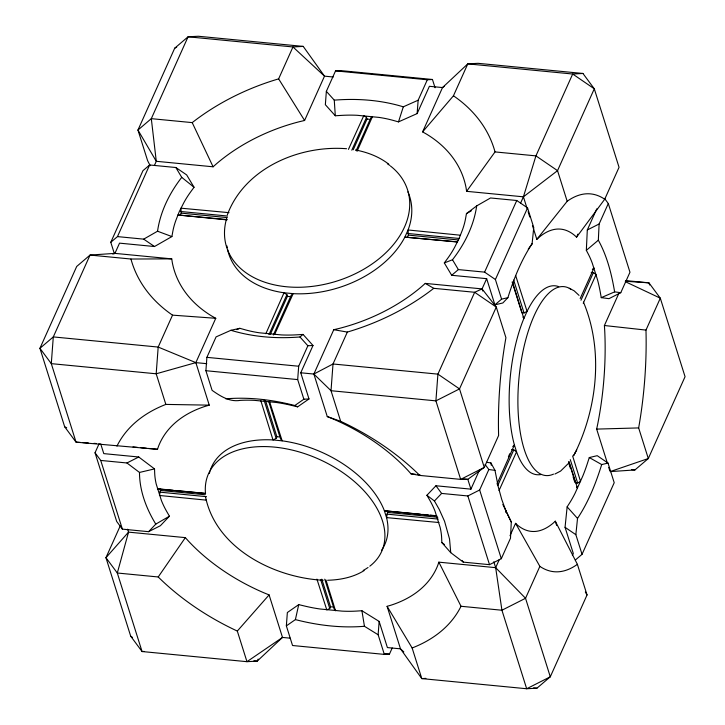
<?xml version="1.0" encoding="UTF-8"?>
<svg xmlns="http://www.w3.org/2000/svg" width="725" height="725" viewBox="0 0 725 725"><rect width="100%" height="100%" fill="white"/><g stroke="black" fill="none" stroke-linecap="round" stroke-linejoin="round"><path stroke-width="1.09" d="M95.038 452.772L100.721 460.438L126.938 462.976L139.49 472.446C139.517 490.825 146.287 508.606 155.784 524.121L148.598 531.679L122.38 529.141L116.698 521.474L95.038 452.772L99.171 443.564M100.684 443.809L103.784 453.623L138.747 457.004L154.525 468.903L154.697 473.362A113.879 70.126 24.2 0 0 156.21 484.037L161.385 500.458A113.879 70.126 24.2 0 0 166.723 511.506L169.433 516.2L160.406 525.707L148.598 531.679M502.824 504.428A113.879 43.138 -84.5 0 0 503.911 506.603L511.279 522.018L510.5 538.231L501.31 558.694L489.511 564.666L463.284 562.129L450.733 552.658L441.833 542.563L441.661 538.104A113.879 70.126 24.2 0 0 440.147 527.428L434.973 511.007A113.879 70.126 24.2 0 0 429.635 499.969L426.916 495.266L435.942 485.759L470.915 489.148L479.642 469.709M450.733 552.658L449.536 538.992L444.552 521.266L439.169 509.294L434.438 500.993L426.916 495.266M505.697 512.33L505.796 510.192M604.514 198.414L608.302 203.526L629.962 272.228L620.772 292.692L608.964 298.664L601.252 297.64L600.255 292.066A113.879 43.138 -84.5 0 0 597.5 279.714L592.316 263.293A113.879 43.138 -84.5 0 0 588.22 253.922L586.335 250.343L587.304 229.961L596.802 208.818M620.772 292.692L614.628 291.876C611.61 274.05 607.151 256.124 598.333 240.202L599.113 223.989L608.302 203.526M159.844 488.786L160.424 490.435L159.464 495.474L206.38 500.15M205.9 370.711L206.897 357.353L216.086 336.889L230.922 330.292L239.857 328.316L245.53 329.902A113.879 78.672 -17.5 0 0 259.369 332.793L281.309 334.914A113.879 78.672 -17.5 0 0 296.489 334.832L303.05 334.433L313.001 345.49L300.748 372.777L308.995 398.949L297.631 406.843L291.214 405.302A113.879 70.126 24.2 0 0 276.252 402.466L254.312 400.345A113.879 70.126 24.2 0 0 240.256 400.372C229.707 402.203 220.364 396.149 212.09 390.34L205.9 370.711L297.685 379.592L303.875 399.221L294.821 405.511C272.364 399.711 248.965 396.901 225.792 398.832M297.685 379.592L298.682 366.234L307.871 345.771L313.001 345.49M392.207 647.978L389.452 654.122L384.332 654.394L292.547 645.513L286.357 625.883L287.354 612.525L298.727 604.623L305.143 606.163A113.879 70.126 24.2 0 0 320.106 609L342.037 611.121A113.879 70.126 24.2 0 0 356.102 611.103L361.92 610.74L379.139 621.407L387.395 647.579L400.499 648.848L403.825 651.92M435.063 87.752L432.453 79.487L340.668 70.606L335.548 70.878L326.359 91.341L325.353 104.708L335.303 115.764L341.874 115.366A113.879 78.672 -17.5 0 1 357.044 115.284L378.985 117.405A113.879 78.672 -17.5 0 1 392.823 120.296L398.496 121.882L417.138 113.589L429.39 86.302L442.504 87.571L444.371 86.293M407.622 236.83L408.329 235.118L408.075 229.979A94.893 65.558 -17.5 0 0 407.903 191.853M384.332 654.394L378.142 634.765L379.139 621.407M417.138 113.589L418.144 100.222L427.333 79.759L432.453 79.487M387.123 510.781L387.576 512.412L386.552 517.605A94.893 58.435 24.2 0 1 381.613 550.193M180.353 214.836L181.168 213.132L180.96 208.175L229.018 212.661M532.096 243.79L533.754 227.523L527.564 207.903L516.762 200.508L490.535 197.97L476.688 205.891L466.447 213.621L465.577 218.524A113.879 78.672 -17.5 0 1 462.405 230.024L459.034 238.634L454.711 247.143A113.879 78.672 -17.5 0 1 447.724 258.281L444.307 262.93L451.693 275.282L486.665 278.672L494.912 304.844L502.851 302.968L507.908 297.658C513.771 278.844 521.148 260.266 532.096 243.79L528.226 249.173M572.388 555.522L573.312 553.474L565.056 527.302L567.14 506.866L569.578 503.041A113.879 43.138 -84.5 0 0 575.115 493.154L582.8 476.035A113.879 43.138 -84.5 0 0 587.44 463.284L589.28 457.557L597.219 455.681L608.021 463.076L614.211 482.705L582.048 554.317L575.369 560.017M582.048 554.317L575.858 534.688L577.517 518.429C588.473 501.954 595.841 483.376 601.705 464.562L608.021 463.076M110.789 242.295L117.468 236.604L143.695 239.141L157.542 231.221C160.361 211.446 169.578 193.022 181.73 177.353L175.849 167.52L149.631 164.983L142.952 170.683L110.789 242.295L114.369 253.659M476.688 205.891C473.869 225.665 464.653 244.089 452.491 259.758L444.307 262.93M112.81 254.103L114.94 253.378L119.534 243.147L154.498 246.527L171.907 236.568L172.777 231.674A113.879 78.672 -17.5 0 1 175.948 220.173L179.32 211.564L183.642 203.054A113.879 78.672 -17.5 0 1 190.639 191.917L194.046 187.267L186.66 174.906L175.849 167.52M607.387 463.121L596.657 429.1L597.726 423.998A151.833 57.52 -84.5 0 0 604.713 330.555L604.405 325.516L618.76 293.562M286.357 625.883L295.401 619.603L298.727 604.623M520.659 202.964L523.423 196.819L535.929 155.875L572.687 74.023L582.936 73.47L594.292 88.803L619.05 167.312L604.713 199.23L576.556 237.193L574.744 235.498A151.833 57.52 -84.5 0 0 538.902 237.438L536.826 239.341L532.467 225.52M398.496 121.882L403.308 106.82L418.144 100.222M157.497 449.301L158.576 446.147A151.833 93.489 24.2 0 1 205.275 406.317L209.253 405.148L195.85 362.627L215.76 318.293L212.017 316.191A151.833 104.898 -17.5 0 1 172.314 262.586L171.743 258.87L114.94 253.378L90.054 255.064L76.696 266.465L39.938 348.308L64.697 426.826L76.052 442.159L157.497 449.301L148.58 448.44M493.807 561.775L495.664 567.666L501.927 610.232L526.676 688.75L550.293 676.797L525.534 598.288L495.664 567.666L438.861 562.165L437.782 565.319A151.833 93.489 24.2 0 1 391.083 605.158L387.096 606.327L400.499 648.848L421.787 678.6L526.676 688.75L536.935 688.197L550.293 676.797L587.042 594.953L577.39 564.331L555.305 521.184L553.229 523.088A151.833 57.52 -84.5 0 1 517.387 525.027L515.575 523.332L510.019 535.702M227.324 214.827C244.633 168.146 299.371 144.937 346.586 148.725M265.848 333.718L284.019 292.773L293.163 293.652A94.893 65.558 -17.5 0 0 404.867 237.111L457.611 241.86M357.062 151.289L372.505 116.48L370.865 117.858L356.165 150.601M496.987 483.983L514.397 444.951A94.893 35.951 -84.5 0 1 523.858 318.493L527.066 311.351A94.893 35.951 -84.5 0 1 558.721 286.629M583.235 303.249L596.068 274.485L593.385 272.6L591.201 272.392M333.237 77.004L324.501 76.152L303.213 46.4L198.324 36.25L188.065 36.803L174.707 48.203L137.958 130.047L147.61 160.669L150.175 165.681M117.468 236.604L149.631 164.983M154.452 165.391L156.283 161.294L151.308 118.655L188.065 36.803L292.963 46.953L303.213 46.4M80.529 442.458L76.052 442.159L51.294 363.642L53.297 336.917L90.054 255.064L130.953 259.024A189.787 131.116 -17.5 0 0 172.523 315.148L158.186 347.067L156.192 373.792L165.844 404.414A189.787 116.861 24.2 0 0 116.952 446.12M278.627 78.871L292.963 46.953L324.501 76.152L304.591 120.477L299.353 121.718A151.833 104.898 -17.5 0 0 216.811 163.497L213.096 166.795L156.283 161.294L137.958 130.047L151.308 118.655L192.216 122.616A189.787 131.116 -17.5 0 1 278.627 78.871L304.591 120.477M120.287 525.77L105.95 557.688L130.708 636.197L142.064 651.53L246.962 661.68L257.212 661.127L282.496 637.429L290.145 638.163M268.975 334.587L286.901 294.685L284.019 292.773A94.893 65.558 -17.5 0 1 227.559 249.373M351.797 150.175L366.497 117.432L363.787 115.637L348.444 149.386M270.416 334.171L287.417 296.317L286.901 294.685M353.229 149.767L367.013 119.072L366.497 117.432M273.352 335.004L291.269 295.111L293.163 293.652L274.576 334.56M210.232 470.416A94.893 58.435 24.2 0 1 272.999 439.948L276.143 438.435L276.905 436.722L265.531 400.653M419.757 475.419A189.787 116.861 24.2 0 0 340.668 421.325L331.017 390.712L313.862 374.046L333.763 329.712L339.01 328.479A151.833 104.898 -17.5 0 0 421.542 286.701L425.258 283.403L482.071 288.903L496.272 307.065L505.923 337.678A189.787 71.893 -84.5 0 0 498.61 435.507L484.273 467.426L467.815 479.334L460.665 479.379L419.757 475.419L411.012 473.833L407.803 470.262A151.833 93.489 24.2 0 0 332.258 418.606L327.265 416.567L313.862 374.046L300.748 372.777M422.603 131.896L453.451 95.791L467.788 63.873L572.687 74.023L594.292 88.803L557.534 170.647L523.423 196.819L466.61 191.328L466.039 187.612A151.833 104.898 -17.5 0 0 426.336 134.007L422.603 131.896L442.504 87.571L467.788 63.873L478.038 63.32L582.936 73.47M433.758 288.323A189.787 131.116 -17.5 0 1 347.347 332.068L333.011 363.986L331.017 390.712L435.906 400.862L459.514 388.908L496.272 307.065L474.667 292.284L433.758 288.323L425.258 283.403M258.136 659.07L257.212 661.127L253.868 660.801M316.925 579.121L326.794 609.915L329.748 608.465L330.518 606.752L321.818 579.166M451.693 275.282L458.372 269.591L484.599 272.129L516.762 200.508M313.862 374.046L333.011 363.986L437.909 374.136L459.514 388.908L484.273 467.426L460.665 479.379L435.906 400.862L437.909 374.136L474.667 292.284L482.071 288.903L486.665 278.672M494.912 304.844L501.591 299.144L495.402 279.515L527.564 207.903M576.556 237.193L577.943 234.093M435.942 485.759L441.625 493.426L467.852 495.963L479.651 489.991L488.84 469.528L485.061 464.417M508.388 456.795L509.766 453.732M497.703 485.659L513.789 449.853L516.553 451.802A94.893 35.951 -84.5 0 0 540.904 474.522M580.979 300.222L593.385 272.6M495.664 567.666L499.371 559.419M515.575 523.332L539.862 566.37L525.534 598.288L501.927 610.232L461.018 606.272A189.787 116.861 24.2 0 1 412.135 647.978L421.787 678.6L425.883 678.373M625.312 281.663L660.303 298.174L685.062 376.692L648.304 458.535L610.06 471.622L634.946 469.936L648.304 458.535L638.653 427.922A189.787 71.893 -84.5 0 0 645.975 330.093L660.303 298.174L648.947 282.841L625.729 280.593M580.181 298.537L594.002 267.96L592.352 269.328M499.045 490.535L516.553 451.802L514.397 444.951L512.756 446.582M575.206 452.735C597.472 406.897 603.49 349.749 583.453 302.108M575.088 452.917L573.493 455.789L576.728 449.989M158.213 576.973L185.346 537.633L188.545 541.203A151.833 93.489 24.2 0 0 264.09 592.869L269.093 594.908L282.496 637.429L246.962 661.68L237.311 631.067A189.787 116.861 24.2 0 1 158.213 576.973L117.314 573.013L105.95 557.688L128.533 532.132L185.346 537.633M466.61 191.328L495.021 151.915L535.929 155.875L557.534 170.647L567.186 201.269L536.826 239.341M568.128 463.701L560.624 471.069L554.897 474.041M237.311 631.067L269.093 594.908M434.438 500.993L441.625 493.426M586.335 250.343L598.333 240.202M230.922 330.292C253.188 337.089 276.814 338.829 299.951 336.971L303.05 334.433M364.122 570.602C353.229 577.363 340.261 579.928 327.591 580.254M155.784 524.121L169.433 516.2M466.447 213.621L471.286 210.857M512.14 281.98L521.846 312.747L524.03 312.964L527.066 311.351L515.62 275.428M568.763 461.562L575.46 482.778L577.644 482.995L580.571 481.463L572.596 455.889M174.707 48.203L176.683 47.207M126.938 462.976L138.747 457.004M587.304 229.961L599.113 223.989M236.912 329.621L239.857 328.316M601.252 297.64L614.628 291.876M195.85 362.627L156.192 373.792L51.294 363.642L39.938 348.308L53.297 336.917L158.186 347.067L195.85 362.627L206.779 363.678M501.591 299.144L507.908 297.658M139.49 472.446L154.525 468.903M378.142 634.765L364.439 626.282C341.267 628.213 317.858 625.394 295.401 619.603M326.359 91.341L334.27 100.141C357.416 98.283 381.042 100.023 403.308 106.82M158.621 488.868L157.398 488.949L205.347 493.444M303.875 399.221L308.995 398.949M144.112 651.422L142.064 651.53L117.314 573.013L128.533 532.132L127.609 529.196M596.657 429.1L638.653 427.922M130.953 259.024L171.743 258.87M165.844 404.414L209.253 405.148M323.241 580.263C274.367 577.798 215.95 548.617 205.51 496.77M625.43 281.273L648.947 282.841L649.627 284.998M82.768 442.603L88.368 442.984M93.969 443.356L96.207 443.51M172.523 315.148L215.76 318.293M367.013 119.072L369.215 119.235M276.905 436.722L279.08 436.894M457.393 242.023L404.867 237.111L408.075 229.979L460.447 235.217M438.951 522.526L386.552 517.605L384.386 510.753A94.893 58.435 24.2 0 0 282.152 440.836L280.512 438.852L268.803 401.722M335.548 70.878L427.333 79.759M180.652 211.501L227.523 216.032M407.812 233.486L459.142 238.453M181.168 213.132L226.925 217.563M408.329 235.118L458.544 239.975M227.106 219.557L177.906 214.981L226.934 219.883M206.897 357.353L298.682 366.234M511.605 449.636L513.789 449.853M631.629 469.61L634.946 469.936M132.992 446.935L137.442 447.361M140.786 447.688L146.35 448.222M411.012 473.833L415.461 474.268M417.691 474.485L419.92 474.694M463.366 478.899L467.815 479.334L470.915 489.148M159.736 488.976L173.13 490.272M175.359 490.481L204.377 493.29M420.373 514.197L384.386 510.753L436.894 515.992M422.603 514.406L428.185 514.949M430.414 515.167L434.882 515.602M160.424 490.435L205.057 494.749M387.576 512.412L437.791 517.269M159.654 492.139L206.525 496.67M386.815 514.116L438.145 519.082M384.975 653.687L389.452 654.122M533.582 687.871L536.935 688.197M604.405 325.516L645.975 330.093M330.518 606.752L332.712 607.015M287.417 296.317L289.583 296.579M486.475 462.305L490.879 462.885L494.985 470.344L498.265 486.838L501.709 499.344L505.742 510.536L511.279 522.018M488.84 469.528L494.985 470.344M333.763 329.712L347.347 332.068M355.449 149.966C367.376 152.214 379.075 156.663 388.727 164.149M327.265 416.567L340.668 421.325M157.542 231.221L171.907 236.568M569.261 288.269L574.109 290.779L579.039 295.383M64.697 426.826L66.691 427.768M294.821 405.511L297.631 406.843M589.28 457.557L601.705 464.562M484.599 272.129L495.402 279.515M143.695 239.141L154.498 246.527M565.056 527.302L575.858 534.688M130.708 636.197L132.512 637.429M441.833 542.563L444.461 544.548M181.73 177.353L194.046 187.267M299.951 336.971L307.871 345.771M567.14 506.866L577.517 518.429M576.574 487.028L577.517 488.269L569.107 461.852M462.024 560.425L463.284 562.129M522.952 317.079L523.858 318.493L512.557 282.261M387.096 606.327L412.135 647.978M452.491 259.758L458.372 269.591M585.329 592.026L587.042 594.953M438.861 562.165L461.018 606.272M192.216 122.616L213.096 166.795M269.555 401.55L282.152 440.836L272.999 439.948L260.837 400.708M523.423 196.819L527.102 208.519M528.108 211.7L529.785 217.02M608.719 467.371L609.725 470.561M513.662 280.067L524.03 312.964M570.285 459.65L577.644 482.995M568.753 463.058L570.421 468.368M573.094 476.851L574.771 482.161M482.071 288.903L482.741 291.024M555.305 521.184L556.646 525.435M479.651 489.991L501.31 558.694M467.852 495.963L489.511 564.666M324.755 579.175L334.125 608.882L335.521 610.758L325.987 580M264.099 400.236L276.143 438.435M320.722 579.819L329.748 608.465M100.721 460.438L122.38 529.141M490.879 462.885L491.269 465.242M361.92 610.74L364.439 626.282M334.27 100.141L335.303 115.764M567.186 201.269A189.787 71.893 -84.5 0 1 604.713 199.23M577.39 564.331A189.787 71.893 -84.5 0 1 539.862 566.37M453.451 95.791A189.787 131.116 -17.5 0 1 495.021 151.915M227.233 247.678A94.893 65.558 -17.5 0 1 226.97 245.974M390.413 165.962A94.893 65.558 -17.5 0 1 336.672 281.128A94.893 65.558 -17.5 0 1 226.979 217.273M387.349 163.714A94.893 65.558 -17.5 0 1 389.66 165.382M553.492 474.132A94.893 35.951 -84.5 0 1 518.982 378.124A94.893 35.951 -84.5 0 1 571.019 289.329M209.398 473.38A94.893 58.435 24.2 0 1 209.933 471.395M205.547 493.961A94.893 58.435 24.2 0 1 317.94 458.753A94.893 58.435 24.2 0 1 369.813 566.18M368.028 567.485A94.893 58.435 24.2 0 1 363.18 570.457"/></g></svg>
